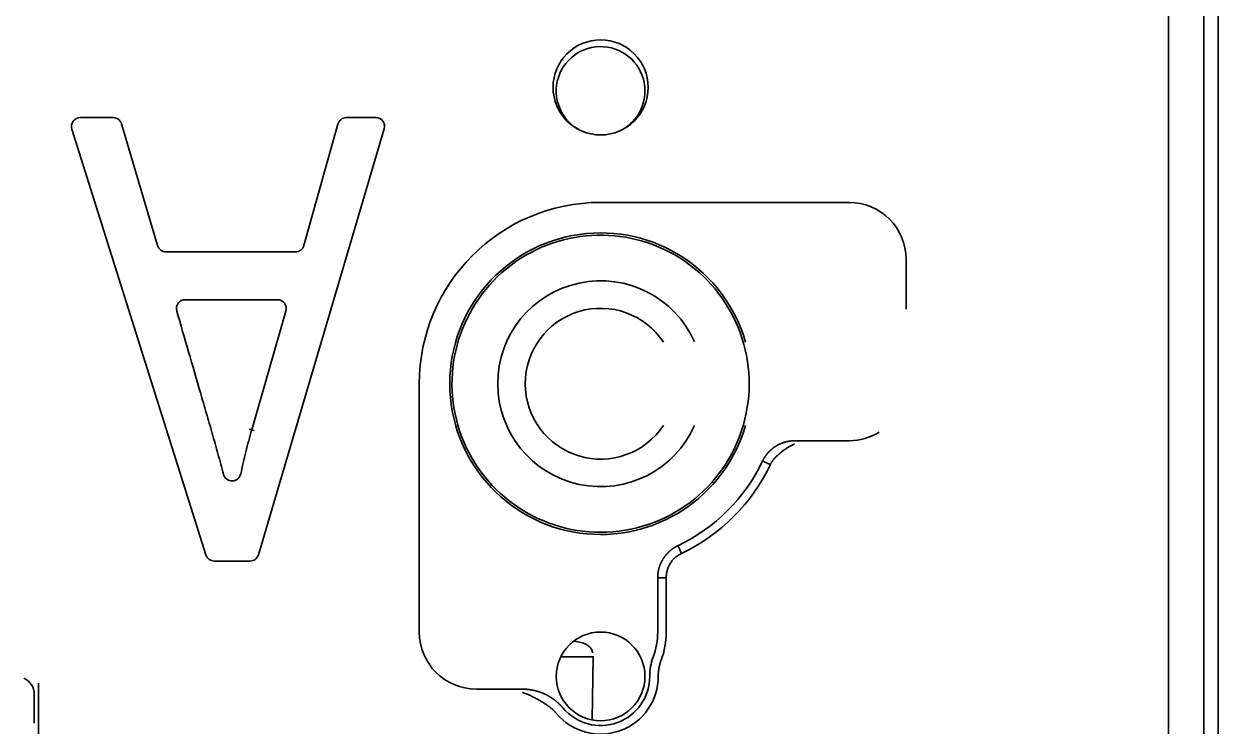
# Model space of a CAD drawing. Extents: x -760 to 4209, y 5795 to 10697.
# Drawn here: x 2643.6 to 2710.9, y 9559.7 to 9599.3 of the extents above; entities that cross this region are included whole.
import ezdxf

# ---------------------------------------------------------------- set-up
doc = ezdxf.new("R2010")
doc.units = 0
doc.header["$LTSCALE"] = 5
doc.layers.add('1', color=7, linetype='CONTINUOUS', true_color=0xffffff)

msp = doc.modelspace()

# ---------------------------------------------------------------- linework, layer by layer
at = {"layer": '1', "color": 7, "linetype": 'Continuous', "lineweight": 35}
for p, q in [((2710.055, 10525.872), (2710.055, 9547.022)), ((2710.855, 9530.022), (2710.855, 9841.922)), ((2708.055, 9546.722), (2708.055, 9638.531)), ((2708.055, 9637.022), (2708.055, 9551.022)), ((2648.58, 9594.022), (2646.737, 9594.022)), ((2651.091, 9586.807), (2649.059, 9593.664)), ((2661.251, 9593.656), (2659.34, 9586.815)), ((2663.386, 9594.022), (2661.733, 9594.022)), ((2646.26, 9593.372), (2653.813, 9569.372)), ((2656.775, 9569.38), (2663.865, 9593.38)), ((2690.055, 9589.239), (2676.055, 9589.239)), ((2658.858, 9586.45), (2651.57, 9586.45)), ((2693.272, 9583.22), (2693.272, 9586.022)), ((2652.65, 9583.757), (2657.84, 9583.757)), ((2658.321, 9583.119), (2656.393, 9576.421)), ((2665.838, 9579.022), (2665.838, 9565.022)), ((2686.991, 9575.804), (2690.055, 9575.804)), ((2654.29, 9569.022), (2656.295, 9569.022)), ((2679.272, 9565.022), (2679.272, 9568.086)), ((2679.755, 9568.086), (2679.755, 9565.022)), ((2673.81, 9563.622), (2675.637, 9563.622)), ((2675.637, 9563.622), (2675.575, 9560.068)), ((2675.637, 9563.622), (2675.636, 9563.665)), ((2644.37, 9548.337), (2644.37, 9562.15)), ((2644.143, 9561.51), (2644.143, 9559.885)), ((2644.143, 9561.51), (2644.143, 9559.885)), ((2644.143, 9561.51), (2644.143, 9561.51)), ((2669.055, 9561.804), (2671.646, 9561.804))]:
    msp.add_line(p, q, dxfattribs=at)
for centre, radius in [((2676.055, 9595.722), 2.68), ((2676.055, 9562.522), 2.5)]:
    msp.add_circle(centre, radius, dxfattribs=at)
for centre, radius, start, end in [((2676.055, 9595.522), 2.5, 0, 243.30375), ((2676.055, 9595.522), 2.5, 296.69062, 0), ((2646.737, 9593.522), 0.5, 90, 197.47032), ((2646.737, 9593.522), 0.5, 90, 197.47032), ((2648.58, 9593.522), 0.5, 16.50585, 90), ((2661.733, 9593.522), 0.5, 90, 164.3881), ((2663.386, 9593.522), 0.5, 343.54074, 90), ((2676.055, 9579.022), 10.217, 90, 180), ((2690.055, 9586.022), 3.217, 0, 90), ((2676.055, 9579.022), 8.5, 16.0425, 343.9575), ((2676.055, 9579.02), 8.375, 343.99687, 270), ((2651.57, 9586.95), 0.5, 196.50585, 270), ((2658.858, 9586.95), 0.5, 270, 344.3881), ((2676.055, 9579.02), 5.8, 23.97937, 336.06), ((2652.65, 9583.257), 0.5, 90, 196.1636), ((2657.84, 9583.257), 0.5, 343.94567, 90), ((2676.055, 9579.02), 4.25, 33.58688, 326.46937), ((2676.055, 9579.02), 8.375, 270, 343.99687), ((2690.055, 9579.022), 3.217, 270, 302.05828), ((2676.055, 9579.022), 10.117, 295.50031, 334.49969), ((2676.055, 9579.022), 10.6, 295.50031, 334.49969), ((2655.287, 9574.041), 0.5, 194.73644, 347.89897), ((2654.29, 9569.522), 0.5, 197.47032, 270), ((2656.295, 9569.522), 0.5, 270, 343.54074), ((2669.055, 9565.022), 3.217, 180, 270), ((2675.255, 9565.022), 4.017, 339.36558, 0), ((2675.255, 9565.022), 4.5, 339.36558, 0), ((2676.055, 9562.522), 3.25, 220.12402, 0.27494), ((2676.055, 9562.522), 2.767, 220.12402, 0.27494)]:
    msp.add_arc(centre, radius, start, end, dxfattribs=at)
for centre, major_axis, ratio, start_param, end_param in [((2656.249, 9576.463), (0.144, -0.041), 0.003982, 4.712389, 6.283185), ((2656.538, 9576.38), (0.144, -0.041), 0.003982, 3.141593, 4.712389), ((2643.142, 9561.508), (-0.709, -0.709), 0.997569, 2.356803, 3.502669)]:
    msp.add_ellipse(centre, major_axis=major_axis, ratio=ratio, start_param=start_param, end_param=end_param, dxfattribs=at)
for points, knots in [([(2654.803, 9573.914), (2654.702, 9574.3), (2654.598, 9574.685), (2654.385, 9575.454), (2654.277, 9575.838), (2654.113, 9576.413), (2654.058, 9576.605), (2653.947, 9576.988), (2653.891, 9577.179), (2653.724, 9577.754), (2653.169, 9579.67), (2652.614, 9581.585), (2652.17, 9583.118)], [0, 0, 0, 0, 0.125, 0.125, 0.25, 0.25, 0.3125, 0.3125, 0.375, 0.375, 0.5, 1, 1, 1, 1]), ([(2656.393, 9576.421), (2656.277, 9576.011), (2656.167, 9575.598), (2655.961, 9574.77), (2655.865, 9574.354), (2655.776, 9573.936)], [0, 0, 0, 0, 0.5, 0.5, 1, 1, 1, 1]), ([(2685.187, 9574.666), (2685.19, 9574.673), (2685.197, 9574.687), (2685.207, 9574.708), (2685.218, 9574.729), (2685.229, 9574.75), (2685.24, 9574.77), (2685.252, 9574.791), (2685.263, 9574.811), (2685.275, 9574.831), (2685.287, 9574.851), (2685.3, 9574.871), (2685.312, 9574.891), (2685.325, 9574.911), (2685.338, 9574.93), (2685.352, 9574.949), (2685.365, 9574.969), (2685.379, 9574.987), (2685.393, 9575.006), (2685.407, 9575.025), (2685.422, 9575.043), (2685.436, 9575.062), (2685.451, 9575.08), (2685.466, 9575.098), (2685.481, 9575.116), (2685.497, 9575.133), (2685.512, 9575.151), (2685.528, 9575.168), (2685.544, 9575.185), (2685.561, 9575.202), (2685.577, 9575.219), (2685.594, 9575.235), (2685.611, 9575.251), (2685.628, 9575.267), (2685.645, 9575.283), (2685.662, 9575.299), (2685.68, 9575.314), (2685.698, 9575.33), (2685.716, 9575.345), (2685.734, 9575.36), (2685.752, 9575.374), (2685.771, 9575.389), (2685.789, 9575.403), (2685.808, 9575.417), (2685.827, 9575.431), (2685.846, 9575.444), (2685.865, 9575.457), (2685.885, 9575.471), (2685.905, 9575.483), (2685.924, 9575.496), (2685.944, 9575.508), (2685.964, 9575.521), (2685.984, 9575.532), (2686.005, 9575.544), (2686.025, 9575.556), (2686.046, 9575.567), (2686.066, 9575.578), (2686.087, 9575.588), (2686.108, 9575.599), (2686.129, 9575.609), (2686.151, 9575.619), (2686.172, 9575.629), (2686.193, 9575.638), (2686.215, 9575.648), (2686.237, 9575.657), (2686.258, 9575.665), (2686.28, 9575.674), (2686.302, 9575.682), (2686.324, 9575.69), (2686.346, 9575.698), (2686.369, 9575.705), (2686.391, 9575.712), (2686.413, 9575.719), (2686.436, 9575.726), (2686.458, 9575.732), (2686.481, 9575.738), (2686.504, 9575.744), (2686.526, 9575.75), (2686.549, 9575.755), (2686.572, 9575.76), (2686.595, 9575.765), (2686.618, 9575.769), (2686.641, 9575.774), (2686.664, 9575.777), (2686.687, 9575.781), (2686.711, 9575.785), (2686.734, 9575.788), (2686.757, 9575.791), (2686.78, 9575.793), (2686.804, 9575.796), (2686.827, 9575.798), (2686.85, 9575.799), (2686.874, 9575.801), (2686.897, 9575.802), (2686.921, 9575.803), (2686.944, 9575.804), (2686.967, 9575.804), (2686.983, 9575.804), (2686.991, 9575.804)], [0, 0, 0, 0, 0.010418, 0.020835, 0.031252, 0.04167, 0.052087, 0.062504, 0.072921, 0.083338, 0.093755, 0.104172, 0.114589, 0.125006, 0.135423, 0.145839, 0.156256, 0.166673, 0.177089, 0.187506, 0.197922, 0.208339, 0.218755, 0.229171, 0.239588, 0.250004, 0.26042, 0.270837, 0.281253, 0.291669, 0.302085, 0.312501, 0.322917, 0.333334, 0.34375, 0.354166, 0.364582, 0.374998, 0.385414, 0.39583, 0.406246, 0.416662, 0.427078, 0.437494, 0.44791, 0.458326, 0.468742, 0.479158, 0.489574, 0.49999, 0.510406, 0.520822, 0.531238, 0.541654, 0.55207, 0.562486, 0.572902, 0.583318, 0.593735, 0.604151, 0.614567, 0.624983, 0.6354, 0.645816, 0.656232, 0.666648, 0.677065, 0.687481, 0.697898, 0.708314, 0.718731, 0.729147, 0.739564, 0.749981, 0.760398, 0.770814, 0.781231, 0.791648, 0.802065, 0.812482, 0.822899, 0.833316, 0.843733, 0.854151, 0.864568, 0.874985, 0.885403, 0.89582, 0.906238, 0.916656, 0.927073, 0.937491, 0.947909, 0.958327, 0.968745, 0.979163, 0.989582, 1, 1, 1, 1]), ([(2685.934, 9574.896), (2685.974, 9574.935), (2686.014, 9574.973), (2686.096, 9575.047), (2686.137, 9575.083), (2686.221, 9575.152), (2686.263, 9575.186), (2686.328, 9575.235), (2686.349, 9575.251), (2686.393, 9575.282), (2686.415, 9575.298), (2686.46, 9575.328), (2686.482, 9575.343), (2686.515, 9575.365), (2686.527, 9575.372), (2686.549, 9575.386), (2686.56, 9575.393), (2686.616, 9575.428), (2686.661, 9575.456), (2686.751, 9575.508), (2686.797, 9575.532), (2686.867, 9575.566), (2686.89, 9575.576), (2686.926, 9575.592), (2686.938, 9575.597), (2686.955, 9575.605), (2686.961, 9575.607), (2686.969, 9575.61), (2686.971, 9575.611), (2686.973, 9575.612), (2686.975, 9575.613), (2686.975, 9575.613), (2686.979, 9575.615), (2686.982, 9575.616), (2686.985, 9575.617)], [0, 0, 0, 0, 0.125, 0.125, 0.25, 0.25, 0.375, 0.375, 0.4375, 0.4375, 0.5, 0.5, 0.5625, 0.5625, 0.59375, 0.59375, 0.625, 0.625, 0.75, 0.75, 0.875, 0.875, 0.9375, 0.9375, 0.96875, 0.96875, 0.984375, 0.984375, 0.988281, 0.990234, 0.990234, 0.992188, 0.992188, 1, 1, 1, 1]), ([(2679.272, 9568.086), (2679.272, 9568.094), (2679.273, 9568.109), (2679.273, 9568.133), (2679.274, 9568.156), (2679.275, 9568.18), (2679.276, 9568.203), (2679.277, 9568.226), (2679.279, 9568.25), (2679.281, 9568.273), (2679.284, 9568.296), (2679.286, 9568.32), (2679.289, 9568.343), (2679.292, 9568.366), (2679.296, 9568.389), (2679.299, 9568.413), (2679.303, 9568.436), (2679.307, 9568.459), (2679.312, 9568.482), (2679.317, 9568.505), (2679.322, 9568.528), (2679.327, 9568.55), (2679.333, 9568.573), (2679.339, 9568.596), (2679.345, 9568.619), (2679.351, 9568.641), (2679.358, 9568.664), (2679.365, 9568.686), (2679.372, 9568.708), (2679.379, 9568.73), (2679.387, 9568.753), (2679.395, 9568.775), (2679.403, 9568.797), (2679.411, 9568.818), (2679.42, 9568.84), (2679.429, 9568.862), (2679.438, 9568.883), (2679.448, 9568.905), (2679.458, 9568.926), (2679.468, 9568.947), (2679.478, 9568.969), (2679.488, 9568.989), (2679.499, 9569.01), (2679.51, 9569.031), (2679.521, 9569.052), (2679.533, 9569.072), (2679.544, 9569.092), (2679.556, 9569.113), (2679.568, 9569.133), (2679.581, 9569.153), (2679.593, 9569.172), (2679.606, 9569.192), (2679.619, 9569.211), (2679.633, 9569.231), (2679.646, 9569.25), (2679.66, 9569.269), (2679.674, 9569.288), (2679.688, 9569.306), (2679.702, 9569.325), (2679.717, 9569.343), (2679.732, 9569.361), (2679.747, 9569.379), (2679.762, 9569.397), (2679.778, 9569.414), (2679.793, 9569.432), (2679.809, 9569.449), (2679.825, 9569.466), (2679.842, 9569.483), (2679.858, 9569.5), (2679.875, 9569.516), (2679.892, 9569.532), (2679.909, 9569.548), (2679.926, 9569.564), (2679.943, 9569.58), (2679.961, 9569.595), (2679.979, 9569.611), (2679.997, 9569.626), (2680.015, 9569.641), (2680.033, 9569.655), (2680.052, 9569.67), (2680.07, 9569.684), (2680.089, 9569.698), (2680.108, 9569.712), (2680.127, 9569.725), (2680.147, 9569.738), (2680.166, 9569.751), (2680.186, 9569.764), (2680.206, 9569.777), (2680.225, 9569.789), (2680.245, 9569.801), (2680.266, 9569.813), (2680.286, 9569.825), (2680.306, 9569.836), (2680.327, 9569.848), (2680.348, 9569.859), (2680.369, 9569.869), (2680.39, 9569.88), (2680.404, 9569.887), (2680.411, 9569.89)], [0, 0, 0, 0, 0.010418, 0.020837, 0.031255, 0.041673, 0.052091, 0.062509, 0.072927, 0.083344, 0.093762, 0.10418, 0.114597, 0.125015, 0.135432, 0.145849, 0.156267, 0.166684, 0.177101, 0.187518, 0.197935, 0.208352, 0.218769, 0.229186, 0.239602, 0.250019, 0.260436, 0.270852, 0.281269, 0.291686, 0.302102, 0.312519, 0.322935, 0.333351, 0.343768, 0.354184, 0.3646, 0.375017, 0.385433, 0.395849, 0.406265, 0.416681, 0.427098, 0.437514, 0.44793, 0.458346, 0.468762, 0.479178, 0.489594, 0.50001, 0.510426, 0.520842, 0.531258, 0.541674, 0.55209, 0.562506, 0.572922, 0.583338, 0.593754, 0.60417, 0.614586, 0.625002, 0.635418, 0.645834, 0.65625, 0.666666, 0.677083, 0.687499, 0.697915, 0.708331, 0.718747, 0.729163, 0.73958, 0.749996, 0.760412, 0.770829, 0.781245, 0.791661, 0.802078, 0.812494, 0.822911, 0.833327, 0.843744, 0.854161, 0.864577, 0.874994, 0.885411, 0.895828, 0.906245, 0.916662, 0.927079, 0.937496, 0.947913, 0.95833, 0.968748, 0.979165, 0.989582, 1, 1, 1, 1]), ([(2675.616, 9563.847), (2675.601, 9563.915), (2675.554, 9564.053), (2675.374, 9564.277), (2675.054, 9564.418), (2674.714, 9564.487), (2674.584, 9564.507)], [0, 0, 0, 0, 0.132816, 0.30354, 0.753808, 1, 1, 1, 1]), ([(2678.822, 9562.535), (2678.822, 9562.717), (2678.837, 9562.9), (2678.902, 9563.259), (2678.95, 9563.435), (2679.015, 9563.606)], [0, 0, 0, 0, 0.5, 0.5, 1, 1, 1, 1]), ([(2671.646, 9561.804), (2671.655, 9561.804), (2671.673, 9561.804), (2671.701, 9561.804), (2671.728, 9561.803), (2671.755, 9561.802), (2671.782, 9561.801), (2671.809, 9561.8), (2671.836, 9561.798), (2671.864, 9561.796), (2671.891, 9561.794), (2671.918, 9561.792), (2671.945, 9561.789), (2671.972, 9561.787), (2671.999, 9561.784), (2672.026, 9561.78), (2672.053, 9561.777), (2672.08, 9561.773), (2672.107, 9561.769), (2672.134, 9561.765), (2672.16, 9561.76), (2672.187, 9561.755), (2672.214, 9561.75), (2672.24, 9561.745), (2672.267, 9561.739), (2672.294, 9561.734), (2672.32, 9561.728), (2672.347, 9561.721), (2672.373, 9561.715), (2672.399, 9561.708), (2672.426, 9561.701), (2672.452, 9561.694), (2672.478, 9561.687), (2672.504, 9561.679), (2672.53, 9561.671), (2672.556, 9561.663), (2672.582, 9561.655), (2672.608, 9561.646), (2672.633, 9561.637), (2672.659, 9561.628), (2672.685, 9561.619), (2672.71, 9561.609), (2672.736, 9561.6), (2672.761, 9561.59), (2672.786, 9561.579), (2672.811, 9561.569), (2672.836, 9561.558), (2672.861, 9561.547), (2672.886, 9561.536), (2672.911, 9561.525), (2672.935, 9561.513), (2672.96, 9561.501), (2672.984, 9561.489), (2673.008, 9561.477), (2673.032, 9561.465), (2673.056, 9561.452), (2673.08, 9561.439), (2673.104, 9561.426), (2673.128, 9561.413), (2673.151, 9561.399), (2673.175, 9561.385), (2673.198, 9561.371), (2673.221, 9561.357), (2673.245, 9561.343), (2673.267, 9561.328), (2673.29, 9561.313), (2673.313, 9561.298), (2673.335, 9561.283), (2673.358, 9561.268), (2673.38, 9561.252), (2673.402, 9561.236), (2673.424, 9561.22), (2673.446, 9561.204), (2673.468, 9561.188), (2673.489, 9561.171), (2673.511, 9561.154), (2673.532, 9561.137), (2673.553, 9561.12), (2673.574, 9561.103), (2673.594, 9561.085), (2673.615, 9561.067), (2673.635, 9561.049), (2673.656, 9561.031), (2673.676, 9561.013), (2673.696, 9560.995), (2673.716, 9560.976), (2673.735, 9560.957), (2673.755, 9560.938), (2673.774, 9560.919), (2673.793, 9560.899), (2673.812, 9560.88), (2673.83, 9560.86), (2673.849, 9560.84), (2673.867, 9560.82), (2673.885, 9560.8), (2673.903, 9560.78), (2673.921, 9560.759), (2673.933, 9560.745), (2673.939, 9560.738)], [0, 0, 0, 0, 0.010418, 0.020835, 0.031253, 0.04167, 0.052088, 0.062505, 0.072922, 0.08334, 0.093757, 0.104175, 0.114592, 0.125009, 0.135426, 0.145844, 0.156261, 0.166678, 0.177095, 0.187512, 0.197929, 0.208347, 0.218764, 0.229181, 0.239598, 0.250015, 0.260432, 0.270849, 0.281266, 0.291683, 0.302099, 0.312516, 0.322933, 0.33335, 0.343767, 0.354184, 0.364601, 0.375017, 0.385434, 0.395851, 0.406267, 0.416684, 0.427101, 0.437518, 0.447934, 0.458351, 0.468767, 0.479184, 0.489601, 0.500017, 0.510434, 0.52085, 0.531267, 0.541683, 0.5521, 0.562516, 0.572933, 0.583349, 0.593766, 0.604182, 0.614599, 0.625015, 0.635431, 0.645848, 0.656264, 0.66668, 0.677097, 0.687513, 0.697929, 0.708346, 0.718762, 0.729178, 0.739595, 0.750011, 0.760427, 0.770844, 0.78126, 0.791676, 0.802092, 0.812509, 0.822925, 0.833341, 0.843757, 0.854173, 0.86459, 0.875006, 0.885422, 0.895838, 0.906254, 0.916671, 0.927087, 0.937503, 0.947919, 0.958335, 0.968752, 0.979168, 0.989584, 1, 1, 1, 1]), ([(2671.65, 9561.617), (2671.654, 9561.615), (2671.657, 9561.614), (2671.662, 9561.613), (2671.663, 9561.612), (2671.665, 9561.612), (2671.668, 9561.611), (2671.671, 9561.61), (2671.68, 9561.606), (2671.688, 9561.604), (2671.71, 9561.596), (2671.725, 9561.59), (2671.771, 9561.574), (2671.801, 9561.563), (2671.89, 9561.528), (2671.95, 9561.504), (2672.069, 9561.453), (2672.128, 9561.426), (2672.246, 9561.369), (2672.363, 9561.31), (2672.479, 9561.247), (2672.594, 9561.181), (2672.652, 9561.148), (2672.766, 9561.079), (2672.823, 9561.044), (2672.936, 9560.971), (2672.992, 9560.934), (2673.048, 9560.897)], [0, 0, 0, 0, 0.007813, 0.007813, 0.009766, 0.009766, 0.011719, 0.015625, 0.015625, 0.03125, 0.03125, 0.0625, 0.0625, 0.125, 0.125, 0.25, 0.25, 0.375, 0.375, 0.5, 0.625, 0.625, 0.75, 0.75, 0.875, 0.875, 1, 1, 1, 1])]:
    msp.add_open_spline(points, degree=3, knots=knots, dxfattribs=at)
for points, degree in [([(2685.933, 9574.897), (2685.741, 9574.711), (2685.622, 9574.458)], 2), ([(2685.187, 9574.666), (2685.622, 9574.458)], 1), ([(2680.618, 9569.454), (2680.219, 9569.268), (2679.752, 9568.524), (2679.755, 9568.086)], 2), ([(2680.411, 9569.89), (2680.48, 9569.745), (2680.549, 9569.6), (2680.618, 9569.454)], 3), ([(2679.272, 9568.086), (2679.755, 9568.086)], 1), ([(2679.466, 9563.436), (2679.302, 9563.002), (2679.305, 9562.537)], 2), ([(2673.57, 9560.427), (2673.34, 9560.702), (2673.049, 9560.897)], 2)]:
    msp.add_open_spline(points, degree=degree, dxfattribs=at)

doc.saveas('drawing.dxf')
